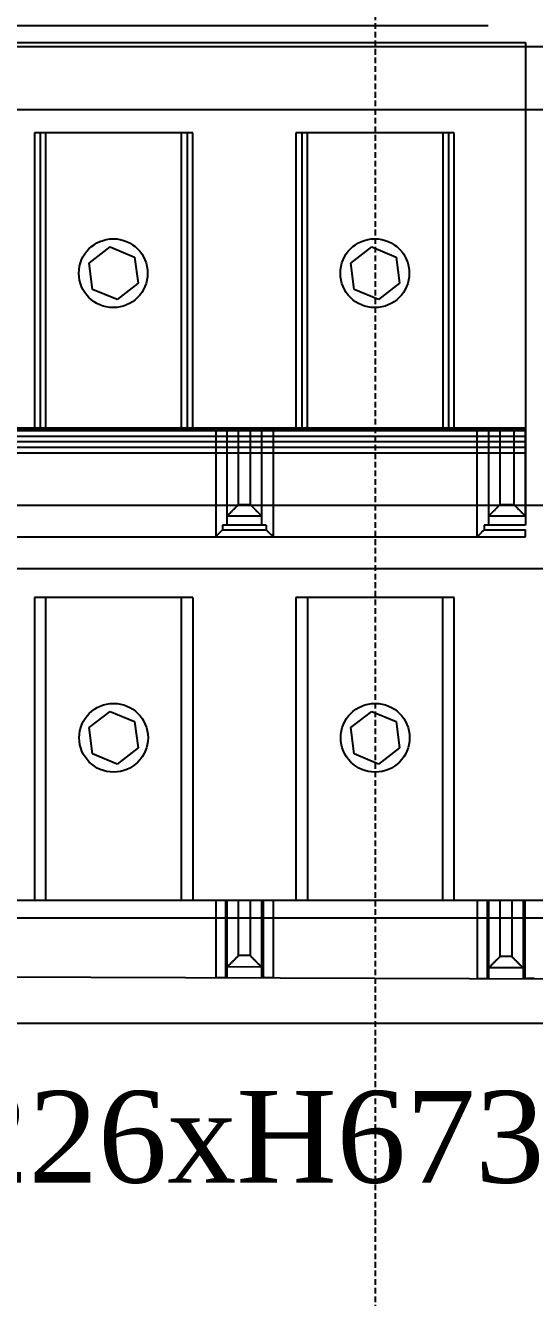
# Model space of a CAD drawing. Extents: x 0 to 226, y 0 to 690.
# Drawn here: x 82.5 to 126.9, y 110.2 to 221.1 of the extents above; entities that cross this region are included whole.
import ezdxf

# ---------------------------------------------------------------- set-up
doc = ezdxf.new("R2010")
doc.units = 0
doc.linetypes.add('DASHED', pattern=[0.75, 0.5, -0.25])
doc.layers.add('-15N-THT. THIẾT BỊ ĐÓNG MỞ', color=40, linetype='CONTINUOUS')
doc.styles.add('- 04.0', font='times.ttf', dxfattribs={"height": 4})

# ---------------------------------------------------------------- blocks, each defined once
blk = doc.blocks.new('06 - N - SC VSD ATV630D30~D45N4')
at = {"layer": '-15N-THT. THIẾT BỊ ĐÓNG MỞ', "color": 6, "linetype": 'DASHED'}
blk.add_line((0, 344.65), (0, -344.65), dxfattribs=at)
at = {"layer": '-15N-THT. THIẾT BỊ ĐÓNG MỞ'}
for p, q in [((-83.88, -123.55), (9.84, -123.55)), ((9.84, -123.55), (9.84, -123.55)), ((-81.45, -125.05), (13.1, -125.05)), ((13.1, -125.05), (13.1, -167.12)), ((13.1, -125.05), (13.1, -125.05)), ((75.49, -125.41), (-75.5, -125.41)), ((-75.5, -130.89), (75.49, -130.89)), ((-15.9, -132.92), (-29.7, -132.92)), ((-29.7, -132.92), (-29.7, -132.92)), ((-29.7, -132.92), (-29.7, -158.72)), ((-29.2, -132.92), (-29.2, -158.72)), ((-28.7, -158.72), (-28.7, -132.92)), ((-16.9, -132.92), (-16.9, -158.72)), ((-16.4, -132.92), (-16.4, -158.72)), ((-15.9, -132.92), (-15.9, -132.92)), ((-15.9, -158.72), (-15.9, -132.92)), ((-6.9, -132.92), (-6.9, -158.72)), ((6.9, -132.92), (-6.9, -132.92)), ((-6.9, -132.92), (-6.9, -132.92)), ((-6.4, -132.92), (-6.4, -158.72)), ((-5.9, -158.72), (-5.9, -132.92)), ((5.9, -132.92), (5.9, -158.72)), ((6.4, -132.92), (6.4, -158.72)), ((6.9, -132.92), (6.9, -132.92)), ((6.9, -158.72), (6.9, -132.92)), ((-24.93, -144.27), (-23.1, -142.86)), ((-23.1, -142.86), (-20.97, -143.74)), ((-23.1, -142.86), (-23.1, -142.86)), ((-2.13, -144.27), (-0.3, -142.86)), ((-0.3, -142.86), (1.83, -143.74)), ((-0.3, -142.86), (-0.3, -142.86)), ((-20.97, -143.74), (-20.67, -146.03)), ((-20.97, -143.74), (-20.97, -143.74)), ((1.83, -143.74), (2.13, -146.03)), ((1.83, -143.74), (1.83, -143.74)), ((-25.83, -145.15), (-25.83, -145.15)), ((-24.93, -144.27), (-24.93, -144.27)), ((-24.63, -146.56), (-24.93, -144.27)), ((-19.83, -145.15), (-19.83, -145.15)), ((-3.03, -145.15), (-3.03, -145.15)), ((-2.13, -144.27), (-2.13, -144.27)), ((-1.83, -146.56), (-2.13, -144.27)), ((2.97, -145.15), (2.97, -145.15)), ((-20.67, -146.03), (-22.5, -147.44)), ((-20.67, -146.03), (-20.67, -146.03)), ((2.13, -146.03), (0.3, -147.44)), ((2.13, -146.03), (2.13, -146.03)), ((-24.63, -146.56), (-24.63, -146.56)), ((-22.5, -147.44), (-24.63, -146.56)), ((-22.5, -147.44), (-22.5, -147.44)), ((-1.83, -146.56), (-1.83, -146.56)), ((0.3, -147.44), (-1.83, -146.56)), ((0.3, -147.44), (0.3, -147.44)), ((13.1, -158.65), (-81.45, -158.65)), ((-81.45, -158.72), (13.08, -158.72)), ((-81.45, -158.85), (13.1, -158.85)), ((-81.45, -159.35), (13.1, -159.35)), ((-29.7, -158.72), (-29.7, -158.72)), ((-15.9, -158.72), (-15.9, -158.72)), ((-13.9, -158.72), (-13.9, -168.12)), ((-12.9, -167.12), (-12.9, -158.72)), ((-12.9, -158.72), (-12.9, -158.72)), ((-11.9, -165.31), (-11.9, -158.72)), ((-10.9, -158.72), (-10.9, -165.31)), ((-9.9, -158.72), (-9.9, -167.12)), ((-9.9, -158.72), (-9.9, -158.72)), ((-8.9, -158.72), (-8.9, -168.12)), ((-6.9, -158.72), (-6.9, -158.72)), ((6.9, -158.72), (6.9, -158.72)), ((8.9, -168.12), (8.9, -158.72)), ((9.9, -167.12), (9.9, -158.72)), ((9.9, -158.72), (9.9, -158.72)), ((10.9, -165.31), (10.9, -158.72)), ((12.08, -158.72), (12.08, -165.31)), ((13.08, -158.72), (13.08, -158.72)), ((13.08, -158.72), (13.08, -166.31)), ((13.1, -159.65), (13.08, -159.65)), ((13.1, -158.65), (13.1, -158.65)), ((13.1, -158.85), (13.1, -158.85)), ((13.1, -159.85), (-81.45, -159.85)), ((13.1, -160.35), (-81.45, -160.35)), ((13.1, -159.85), (13.1, -159.85)), ((13.1, -160.85), (-81.45, -160.85)), ((13.1, -160.85), (13.1, -160.85)), ((75.49, -165.41), (-75.5, -165.41)), ((-12.89, -166.31), (-12.9, -166.31)), ((-12.9, -166.31), (-9.9, -166.31)), ((-12.9, -166.31), (-12.9, -166.31)), ((-12.9, -166.31), (-12.9, -166.31)), ((-12.9, -166.31), (-12.9, -166.31)), ((-12.9, -166.31), (-12.9, -166.31)), ((-12.9, -166.31), (-12.9, -166.31)), ((-12.9, -166.31), (-12.9, -166.31)), ((-12.87, -166.28), (-12.89, -166.3)), ((-12.89, -166.3), (-12.89, -166.31)), ((-12.85, -166.26), (-12.87, -166.28)), ((-12.83, -166.24), (-12.85, -166.26)), ((-12.81, -166.22), (-12.83, -166.24)), ((-12.78, -166.19), (-12.81, -166.22)), ((-12.75, -166.16), (-12.78, -166.19)), ((-12.71, -166.12), (-12.75, -166.16)), ((-12.68, -166.09), (-12.71, -166.12)), ((-12.64, -166.05), (-12.68, -166.09)), ((-12.6, -166.01), (-12.64, -166.05)), ((-12.56, -165.97), (-12.6, -166.01)), ((-12.51, -165.93), (-12.56, -165.97)), ((-12.47, -165.88), (-12.51, -165.93)), ((-12.43, -165.84), (-12.47, -165.88)), ((-12.38, -165.79), (-12.43, -165.84)), ((-12.33, -165.75), (-12.38, -165.79)), ((-12.29, -165.7), (-12.33, -165.75)), ((-12.24, -165.65), (-12.29, -165.7)), ((-12.19, -165.6), (-12.24, -165.65)), ((-12.14, -165.56), (-12.19, -165.6)), ((-12.1, -165.51), (-12.14, -165.56)), ((-12.05, -165.46), (-12.1, -165.51)), ((-12, -165.41), (-12.05, -165.46)), ((-11.95, -165.36), (-12, -165.41)), ((-11.9, -165.31), (-11.95, -165.36)), ((-11.9, -165.31), (-10.9, -165.31)), ((-10.9, -165.31), (-10.85, -165.36)), ((-10.85, -165.36), (-10.8, -165.41)), ((-10.8, -165.41), (-10.75, -165.46)), ((-10.75, -165.46), (-10.7, -165.51)), ((-10.7, -165.51), (-10.65, -165.56)), ((-10.65, -165.56), (-10.6, -165.61)), ((-10.6, -165.61), (-10.55, -165.66)), ((-10.55, -165.66), (-10.5, -165.71)), ((-10.5, -165.71), (-10.45, -165.76)), ((-10.45, -165.76), (-10.4, -165.81)), ((-10.4, -165.81), (-10.36, -165.86)), ((-10.36, -165.86), (-10.31, -165.9)), ((-10.31, -165.9), (-10.26, -165.95)), ((-10.26, -165.95), (-10.22, -165.99)), ((-10.22, -165.99), (-10.18, -166.03)), ((-10.18, -166.03), (-10.14, -166.07)), ((-10.14, -166.07), (-10.1, -166.11)), ((-10.1, -166.11), (-10.06, -166.15)), ((-10.06, -166.15), (-10.03, -166.18)), ((-10.03, -166.18), (-10, -166.21)), ((-10, -166.21), (-9.97, -166.24)), ((-9.97, -166.24), (-9.95, -166.26)), ((-9.95, -166.26), (-9.93, -166.28)), ((-9.93, -166.28), (-9.92, -166.3)), ((-9.92, -166.3), (-9.91, -166.31)), ((-9.91, -166.31), (-9.9, -166.31)), ((-9.9, -166.31), (-9.9, -166.31)), ((-9.9, -166.31), (-9.9, -166.31)), ((-9.9, -166.31), (-9.9, -166.31)), ((-9.9, -166.31), (-9.9, -166.31)), ((-9.9, -166.31), (-9.9, -166.31)), ((-9.9, -166.31), (-9.9, -166.31)), ((-9.9, -166.31), (-9.9, -166.31)), ((9.91, -166.31), (9.9, -166.31)), ((9.9, -166.31), (13.1, -166.31)), ((9.9, -166.31), (9.9, -166.31)), ((9.9, -166.31), (9.9, -166.31)), ((9.9, -166.31), (9.9, -166.31)), ((9.9, -166.31), (9.9, -166.31)), ((9.9, -166.31), (9.9, -166.31)), ((9.9, -166.31), (9.9, -166.31)), ((9.92, -166.3), (9.91, -166.31)), ((9.93, -166.28), (9.92, -166.3)), ((9.95, -166.26), (9.93, -166.28)), ((9.97, -166.24), (9.95, -166.26)), ((10, -166.21), (9.97, -166.24)), ((10.03, -166.18), (10, -166.21)), ((10.06, -166.15), (10.03, -166.18)), ((10.1, -166.11), (10.06, -166.15)), ((10.14, -166.07), (10.1, -166.11)), ((10.18, -166.03), (10.14, -166.07)), ((10.22, -165.99), (10.18, -166.03)), ((10.26, -165.95), (10.22, -165.99)), ((10.31, -165.9), (10.26, -165.95)), ((10.36, -165.86), (10.31, -165.9)), ((10.4, -165.81), (10.36, -165.86)), ((10.45, -165.76), (10.4, -165.81)), ((10.5, -165.71), (10.45, -165.76)), ((10.55, -165.66), (10.5, -165.71)), ((10.6, -165.61), (10.55, -165.66)), ((10.65, -165.56), (10.6, -165.61)), ((10.7, -165.51), (10.65, -165.56)), ((10.75, -165.46), (10.7, -165.51)), ((10.8, -165.41), (10.75, -165.46)), ((10.85, -165.36), (10.8, -165.41)), ((10.9, -165.31), (10.85, -165.36)), ((10.9, -165.31), (12.08, -165.31)), ((12.08, -165.31), (12.13, -165.36)), ((12.13, -165.36), (12.18, -165.41)), ((12.18, -165.41), (12.23, -165.46)), ((12.23, -165.46), (12.28, -165.51)), ((12.28, -165.51), (12.33, -165.56)), ((12.33, -165.56), (12.37, -165.6)), ((12.37, -165.6), (12.42, -165.65)), ((12.42, -165.65), (12.47, -165.7)), ((12.47, -165.7), (12.52, -165.75)), ((12.52, -165.75), (12.56, -165.79)), ((12.56, -165.79), (12.61, -165.84)), ((12.61, -165.84), (12.65, -165.88)), ((12.65, -165.88), (12.7, -165.93)), ((12.7, -165.93), (12.74, -165.97)), ((12.74, -165.97), (12.78, -166.01)), ((12.78, -166.01), (12.82, -166.05)), ((12.82, -166.05), (12.86, -166.09)), ((12.86, -166.09), (12.9, -166.12)), ((12.9, -166.12), (12.93, -166.16)), ((12.93, -166.16), (12.96, -166.19)), ((12.96, -166.19), (12.99, -166.22)), ((12.99, -166.22), (13.01, -166.24)), ((13.01, -166.24), (13.04, -166.26)), ((13.04, -166.26), (13.05, -166.28)), ((13.05, -166.28), (13.07, -166.3)), ((13.07, -166.3), (13.08, -166.31)), ((13.08, -165.31), (13.1, -165.31)), ((13.08, -166.31), (13.08, -166.31)), ((-9.5, -167.12), (-13.3, -167.12)), ((-13.3, -167.12), (-13.3, -167.52)), ((-12.9, -167.12), (-12.9, -167.12)), ((-12.9, -167.12), (-12.9, -167.12)), ((-12.9, -167.12), (-12.9, -167.12)), ((-12.9, -167.12), (-12.9, -167.12)), ((-12.9, -167.12), (-12.9, -167.12)), ((-12.9, -167.12), (-12.9, -167.12)), ((-12.9, -167.12), (-12.9, -167.12)), ((-9.9, -167.12), (-9.9, -167.12)), ((-9.9, -167.12), (-9.9, -167.12)), ((-9.9, -167.12), (-9.9, -167.12)), ((-9.9, -167.12), (-9.9, -167.12)), ((-9.9, -167.12), (-9.9, -167.12)), ((-9.9, -167.12), (-9.9, -167.12)), ((-9.9, -167.12), (-9.9, -167.12)), ((-9.5, -167.12), (-9.5, -167.52)), ((13.1, -167.12), (9.5, -167.12)), ((9.5, -167.12), (9.5, -167.52)), ((9.9, -167.12), (9.9, -167.12)), ((9.9, -167.12), (9.9, -167.12)), ((9.9, -167.12), (9.9, -167.12)), ((9.9, -167.12), (9.9, -167.12)), ((9.9, -167.12), (9.9, -167.12)), ((9.9, -167.12), (9.9, -167.12)), ((9.9, -167.12), (9.9, -167.12)), ((13.1, -167.12), (13.1, -167.12)), ((-81.9, -168.12), (13.1, -168.12)), ((-13.9, -168.12), (-13.84, -168.06)), ((-13.84, -168.06), (-13.79, -168)), ((-13.79, -168), (-13.73, -167.95)), ((-13.73, -167.95), (-13.67, -167.89)), ((-13.67, -167.89), (-13.62, -167.83)), ((-13.62, -167.83), (-13.56, -167.78)), ((-13.56, -167.78), (-13.51, -167.72)), ((-13.51, -167.72), (-13.46, -167.67)), ((-13.46, -167.67), (-13.4, -167.62)), ((-13.4, -167.62), (-13.35, -167.57)), ((-13.35, -167.57), (-13.3, -167.52)), ((-13.3, -167.52), (-9.5, -167.52)), ((-9.45, -167.57), (-9.5, -167.52)), ((-9.4, -167.62), (-9.45, -167.57)), ((-9.34, -167.67), (-9.4, -167.62)), ((-9.29, -167.72), (-9.34, -167.67)), ((-9.24, -167.78), (-9.29, -167.72)), ((-9.18, -167.83), (-9.24, -167.78)), ((-9.13, -167.89), (-9.18, -167.83)), ((-9.07, -167.95), (-9.13, -167.89)), ((-9.01, -168), (-9.07, -167.95)), ((-8.96, -168.06), (-9.01, -168)), ((-8.9, -168.12), (-8.96, -168.06)), ((8.9, -168.12), (8.96, -168.06)), ((8.96, -168.06), (9.01, -168)), ((9.01, -168), (9.07, -167.95)), ((9.07, -167.95), (9.13, -167.89)), ((9.13, -167.89), (9.18, -167.83)), ((9.18, -167.83), (9.24, -167.78)), ((9.24, -167.78), (9.29, -167.72)), ((9.29, -167.72), (9.34, -167.67)), ((9.34, -167.67), (9.4, -167.62)), ((9.4, -167.62), (9.45, -167.57)), ((9.45, -167.57), (9.5, -167.52)), ((9.5, -167.52), (13.1, -167.52)), ((13.1, -168.12), (13.1, -167.52)), ((13.1, -168.12), (13.1, -168.12)), ((-75.5, -170.89), (75.49, -170.89)), ((-15.9, -173.43), (-29.7, -173.43)), ((-29.7, -173.43), (-29.7, -173.43)), ((-29.7, -173.43), (-29.7, -199.83)), ((-28.7, -199.83), (-28.7, -173.43)), ((-16.9, -173.43), (-16.9, -199.83)), ((-15.9, -173.43), (-15.9, -173.43)), ((-15.9, -173.43), (-15.9, -199.83)), ((6.9, -173.43), (-6.9, -173.43)), ((-6.9, -173.43), (-6.9, -173.43)), ((-6.9, -173.43), (-6.9, -199.83)), ((-5.9, -173.43), (-5.9, -199.83)), ((5.9, -199.83), (5.9, -173.43)), ((6.9, -173.43), (6.9, -173.43)), ((6.9, -199.83), (6.9, -173.43)), ((-24.93, -184.77), (-23.1, -183.36)), ((-23.1, -183.36), (-20.97, -184.24)), ((-23.1, -183.36), (-23.1, -183.36)), ((-2.13, -184.77), (-0.3, -183.36)), ((-0.3, -183.36), (1.83, -184.24)), ((-0.3, -183.36), (-0.3, -183.36)), ((-24.93, -184.77), (-24.93, -184.77)), ((-24.63, -187.06), (-24.93, -184.77)), ((-20.97, -184.24), (-20.67, -186.53)), ((-20.97, -184.24), (-20.97, -184.24)), ((-2.13, -184.77), (-2.13, -184.77)), ((-1.83, -187.06), (-2.13, -184.77)), ((1.83, -184.24), (2.13, -186.53)), ((1.83, -184.24), (1.83, -184.24)), ((-25.8, -185.65), (-25.8, -185.65)), ((-19.8, -185.65), (-19.8, -185.65)), ((-3, -185.65), (-3, -185.65)), ((3, -185.65), (3, -185.65)), ((-24.63, -187.06), (-24.63, -187.06)), ((-22.5, -187.94), (-24.63, -187.06)), ((-20.67, -186.53), (-22.5, -187.94)), ((-20.67, -186.53), (-20.67, -186.53)), ((-1.83, -187.06), (-1.83, -187.06)), ((0.3, -187.94), (-1.83, -187.06)), ((2.13, -186.53), (0.3, -187.94)), ((2.13, -186.53), (2.13, -186.53)), ((-22.5, -187.94), (-22.5, -187.94)), ((0.3, -187.94), (0.3, -187.94)), ((81.29, -199.83), (-81.3, -199.83)), ((-29.7, -199.83), (-29.7, -199.83)), ((-15.9, -199.83), (-15.9, -199.83)), ((-13.9, -199.83), (-13.9, -206.56)), ((-13.04, -199.83), (-13.04, -206.55)), ((-12.9, -206.53), (-12.9, -199.83)), ((-12.9, -199.83), (-12.9, -199.83)), ((-11.9, -204.64), (-11.9, -199.83)), ((-10.9, -199.83), (-10.9, -204.64)), ((-9.9, -199.83), (-9.9, -206.54)), ((-9.9, -199.83), (-9.9, -199.83)), ((-9.76, -199.83), (-9.76, -206.56)), ((-8.9, -199.83), (-8.9, -206.58)), ((-6.9, -199.83), (-6.9, -199.83)), ((6.9, -199.83), (6.9, -199.83)), ((8.9, -199.83), (8.9, -206.64)), ((9.76, -199.83), (9.76, -206.62)), ((9.9, -206.61), (9.9, -199.83)), ((9.9, -199.83), (9.9, -199.83)), ((10.9, -204.71), (10.9, -199.83)), ((11.9, -199.83), (11.9, -204.71)), ((12.9, -199.83), (12.9, -206.62)), ((12.9, -199.83), (12.9, -199.83)), ((13.04, -199.83), (13.04, -206.63)), ((-83.47, -201.35), (84.28, -201.35)), ((-12.43, -205.16), (-12.47, -205.21)), ((-12.38, -205.12), (-12.43, -205.16)), ((-12.33, -205.07), (-12.38, -205.12)), ((-12.29, -205.02), (-12.33, -205.07)), ((-12.24, -204.98), (-12.29, -205.02)), ((-12.19, -204.93), (-12.24, -204.98)), ((-12.14, -204.88), (-12.19, -204.93)), ((-12.1, -204.83), (-12.14, -204.88)), ((-12.05, -204.78), (-12.1, -204.83)), ((-12, -204.74), (-12.05, -204.78)), ((-11.95, -204.69), (-12, -204.74)), ((-11.9, -204.64), (-11.95, -204.69)), ((-10.9, -204.64), (-11.9, -204.64)), ((-10.9, -204.64), (-10.85, -204.69)), ((-10.85, -204.69), (-10.8, -204.74)), ((-10.8, -204.74), (-10.75, -204.79)), ((-10.75, -204.79), (-10.7, -204.84)), ((-10.7, -204.84), (-10.65, -204.9)), ((-10.65, -204.9), (-10.6, -204.95)), ((-10.6, -204.95), (-10.55, -204.99)), ((-10.55, -204.99), (-10.5, -205.04)), ((-10.5, -205.04), (-10.45, -205.09)), ((-10.45, -205.09), (-10.4, -205.14)), ((-10.4, -205.14), (-10.36, -205.19)), ((10.47, -205.14), (10.42, -205.19)), ((10.51, -205.1), (10.47, -205.14)), ((10.56, -205.05), (10.51, -205.1)), ((10.61, -205), (10.56, -205.05)), ((10.66, -204.95), (10.61, -205)), ((10.7, -204.91), (10.66, -204.95)), ((10.75, -204.86), (10.7, -204.91)), ((10.8, -204.81), (10.75, -204.86)), ((10.85, -204.76), (10.8, -204.81)), ((10.9, -204.71), (10.85, -204.76)), ((11.9, -204.71), (10.9, -204.71)), ((11.9, -204.71), (11.95, -204.77)), ((11.95, -204.77), (12, -204.82)), ((12, -204.82), (12.05, -204.87)), ((12.05, -204.87), (12.1, -204.92)), ((12.1, -204.92), (12.15, -204.97)), ((12.15, -204.97), (12.2, -205.02)), ((12.2, -205.02), (12.25, -205.07)), ((12.25, -205.07), (12.3, -205.12)), ((12.3, -205.12), (12.35, -205.17)), ((12.35, -205.17), (12.4, -205.21)), ((-12.89, -205.63), (-12.9, -205.63)), ((-9.9, -205.64), (-12.9, -205.63)), ((-12.9, -205.63), (-12.9, -205.63)), ((-12.9, -205.63), (-12.9, -205.63)), ((-12.9, -205.63), (-12.9, -205.63)), ((-12.9, -205.63), (-12.9, -205.63)), ((-12.9, -205.63), (-12.9, -205.63)), ((-12.9, -205.63), (-12.9, -205.63)), ((-12.9, -205.63), (-12.9, -205.63)), ((-12.87, -205.61), (-12.89, -205.62)), ((-12.89, -205.62), (-12.89, -205.63)), ((-12.85, -205.59), (-12.87, -205.61)), ((-12.83, -205.57), (-12.85, -205.59)), ((-12.81, -205.54), (-12.83, -205.57)), ((-12.78, -205.51), (-12.81, -205.54)), ((-12.75, -205.48), (-12.78, -205.51)), ((-12.71, -205.45), (-12.75, -205.48)), ((-12.68, -205.41), (-12.71, -205.45)), ((-12.64, -205.37), (-12.68, -205.41)), ((-12.6, -205.33), (-12.64, -205.37)), ((-12.56, -205.29), (-12.6, -205.33)), ((-12.51, -205.25), (-12.56, -205.29)), ((-12.47, -205.21), (-12.51, -205.25)), ((-10.36, -205.19), (-10.31, -205.23)), ((-10.31, -205.23), (-10.27, -205.28)), ((-10.27, -205.28), (-10.22, -205.32)), ((-10.22, -205.32), (-10.18, -205.36)), ((-10.18, -205.36), (-10.14, -205.4)), ((-10.14, -205.4), (-10.1, -205.44)), ((-10.1, -205.44), (-10.06, -205.48)), ((-10.06, -205.48), (-10.03, -205.51)), ((-10.03, -205.51), (-10, -205.54)), ((-10, -205.54), (-9.97, -205.57)), ((-9.97, -205.57), (-9.95, -205.59)), ((-9.95, -205.59), (-9.93, -205.61)), ((-9.93, -205.61), (-9.92, -205.63)), ((-9.92, -205.63), (-9.91, -205.64)), ((-9.91, -205.64), (-9.9, -205.64)), ((-9.9, -205.64), (-9.9, -205.64)), ((-9.9, -205.64), (-9.9, -205.64)), ((-9.9, -205.64), (-9.9, -205.64)), ((-9.9, -205.64), (-9.9, -205.64)), ((-9.9, -205.64), (-9.9, -205.64)), ((-9.9, -205.64), (-9.9, -205.64)), ((-9.9, -205.64), (-9.9, -205.64)), ((9.91, -205.7), (9.9, -205.71)), ((12.9, -205.72), (9.9, -205.71)), ((9.9, -205.71), (9.9, -205.71)), ((9.9, -205.71), (9.9, -205.71)), ((9.9, -205.71), (9.9, -205.71)), ((9.9, -205.71), (9.9, -205.71)), ((9.9, -205.71), (9.9, -205.71)), ((9.9, -205.71), (9.9, -205.71)), ((9.9, -205.71), (9.9, -205.71)), ((9.93, -205.68), (9.91, -205.69)), ((9.91, -205.69), (9.91, -205.7)), ((9.95, -205.66), (9.93, -205.68)), ((9.97, -205.64), (9.95, -205.66)), ((9.99, -205.61), (9.97, -205.64)), ((10.02, -205.59), (9.99, -205.61)), ((10.05, -205.55), (10.02, -205.59)), ((10.09, -205.52), (10.05, -205.55)), ((10.12, -205.48), (10.09, -205.52)), ((10.16, -205.45), (10.12, -205.48)), ((10.2, -205.41), (10.16, -205.45)), ((10.24, -205.36), (10.2, -205.41)), ((10.29, -205.32), (10.24, -205.36)), ((10.33, -205.28), (10.29, -205.32)), ((10.37, -205.23), (10.33, -205.28)), ((10.42, -205.19), (10.37, -205.23)), ((12.4, -205.21), (12.44, -205.26)), ((12.44, -205.26), (12.49, -205.31)), ((12.49, -205.31), (12.53, -205.35)), ((12.53, -205.35), (12.58, -205.39)), ((12.58, -205.39), (12.62, -205.44)), ((12.62, -205.44), (12.66, -205.48)), ((12.66, -205.48), (12.7, -205.52)), ((12.7, -205.52), (12.74, -205.55)), ((12.74, -205.55), (12.77, -205.59)), ((12.77, -205.59), (12.8, -205.62)), ((12.8, -205.62), (12.83, -205.64)), ((12.83, -205.64), (12.85, -205.67)), ((12.85, -205.67), (12.87, -205.69)), ((12.87, -205.69), (12.88, -205.7)), ((12.88, -205.7), (12.89, -205.71)), ((12.89, -205.71), (12.9, -205.72)), ((12.9, -205.72), (12.9, -205.72)), ((12.9, -205.72), (12.9, -205.72)), ((12.9, -205.72), (12.9, -205.72)), ((12.9, -205.72), (12.9, -205.72)), ((12.9, -205.72), (12.9, -205.72)), ((12.9, -205.72), (12.9, -205.72)), ((12.9, -205.72), (12.9, -205.72)), ((-83.49, -206.34), (101.09, -206.93)), ((-13.9, -206.56), (-13.85, -206.56)), ((-13.85, -206.56), (-13.79, -206.56)), ((-13.79, -206.56), (-13.74, -206.56)), ((-13.74, -206.56), (-13.68, -206.56)), ((-13.68, -206.56), (-13.63, -206.56)), ((-13.63, -206.56), (-13.58, -206.56)), ((-13.58, -206.56), (-13.53, -206.56)), ((-13.53, -206.56), (-13.48, -206.56)), ((-13.48, -206.56), (-13.43, -206.56)), ((-13.43, -206.56), (-13.38, -206.56)), ((-13.38, -206.56), (-13.34, -206.56)), ((-13.34, -206.56), (-13.29, -206.56)), ((-13.29, -206.56), (-13.25, -206.56)), ((-13.25, -206.56), (-13.21, -206.56)), ((-13.21, -206.56), (-13.17, -206.56)), ((-13.17, -206.56), (-13.13, -206.55)), ((-13.13, -206.55), (-13.1, -206.55)), ((-13.1, -206.55), (-13.07, -206.55)), ((-13.07, -206.55), (-13.04, -206.55)), ((-13.04, -206.55), (-13.02, -206.55)), ((-13.02, -206.55), (-12.99, -206.55)), ((-12.99, -206.55), (-12.97, -206.55)), ((-12.97, -206.55), (-12.96, -206.54)), ((-12.96, -206.54), (-12.94, -206.54)), ((-12.94, -206.54), (-12.93, -206.54)), ((-12.93, -206.54), (-12.92, -206.54)), ((-12.92, -206.54), (-12.91, -206.54)), ((-12.91, -206.54), (-12.9, -206.54)), ((-12.9, -206.54), (-12.9, -206.53)), ((-12.9, -206.53), (-12.9, -206.53)), ((-9.9, -206.55), (-9.9, -206.54)), ((-9.9, -206.54), (-9.9, -206.54)), ((-9.89, -206.55), (-9.9, -206.55)), ((-9.88, -206.55), (-9.89, -206.55)), ((-9.87, -206.55), (-9.88, -206.55)), ((-9.86, -206.55), (-9.87, -206.55)), ((-9.84, -206.55), (-9.86, -206.55)), ((-9.83, -206.56), (-9.84, -206.55)), ((-9.81, -206.56), (-9.83, -206.56)), ((-9.78, -206.56), (-9.81, -206.56)), ((-9.76, -206.56), (-9.78, -206.56)), ((-9.73, -206.56), (-9.76, -206.56)), ((-9.7, -206.56), (-9.73, -206.56)), ((-9.67, -206.56), (-9.7, -206.56)), ((-9.63, -206.57), (-9.67, -206.56)), ((-9.59, -206.57), (-9.63, -206.57)), ((-9.55, -206.57), (-9.59, -206.57)), ((-9.51, -206.57), (-9.55, -206.57)), ((-9.47, -206.57), (-9.51, -206.57)), ((-9.42, -206.57), (-9.47, -206.57)), ((-9.37, -206.57), (-9.42, -206.57)), ((-9.32, -206.58), (-9.37, -206.57)), ((-9.27, -206.58), (-9.32, -206.58)), ((-9.22, -206.58), (-9.27, -206.58)), ((-9.17, -206.58), (-9.22, -206.58)), ((-9.12, -206.58), (-9.17, -206.58)), ((-9.06, -206.58), (-9.12, -206.58)), ((-9.01, -206.58), (-9.06, -206.58)), ((-8.95, -206.58), (-9.01, -206.58)), ((-8.9, -206.58), (-8.95, -206.58)), ((8.9, -206.64), (8.96, -206.64)), ((8.96, -206.64), (9.02, -206.64)), ((9.02, -206.64), (9.07, -206.64)), ((9.07, -206.64), (9.13, -206.64)), ((9.13, -206.64), (9.18, -206.64)), ((9.18, -206.64), (9.24, -206.64)), ((9.24, -206.64), (9.29, -206.64)), ((9.29, -206.64), (9.34, -206.64)), ((9.34, -206.64), (9.4, -206.63)), ((9.4, -206.63), (9.44, -206.63)), ((9.44, -206.63), (9.49, -206.63)), ((9.49, -206.63), (9.54, -206.63)), ((9.54, -206.63), (9.58, -206.63)), ((9.58, -206.63), (9.62, -206.63)), ((9.62, -206.63), (9.66, -206.63)), ((9.66, -206.63), (9.7, -206.63)), ((9.7, -206.63), (9.73, -206.62)), ((9.73, -206.62), (9.76, -206.62)), ((9.76, -206.62), (9.78, -206.62)), ((9.78, -206.62), (9.81, -206.62)), ((9.81, -206.62), (9.83, -206.62)), ((9.83, -206.62), (9.84, -206.62)), ((9.84, -206.62), (9.86, -206.62)), ((9.86, -206.62), (9.87, -206.61)), ((9.87, -206.61), (9.88, -206.61)), ((9.88, -206.61), (9.89, -206.61)), ((9.89, -206.61), (9.9, -206.61)), ((9.9, -206.61), (9.9, -206.61)), ((9.9, -206.61), (9.9, -206.61)), ((12.91, -206.62), (12.9, -206.62)), ((12.9, -206.62), (12.9, -206.62)), ((12.9, -206.62), (12.9, -206.62)), ((12.92, -206.62), (12.91, -206.62)), ((12.93, -206.62), (12.92, -206.62)), ((12.94, -206.63), (12.93, -206.62)), ((12.96, -206.63), (12.94, -206.63)), ((12.97, -206.63), (12.96, -206.63)), ((12.99, -206.63), (12.97, -206.63)), ((13.02, -206.63), (12.99, -206.63)), ((13.04, -206.63), (13.02, -206.63)), ((13.07, -206.64), (13.04, -206.63)), ((13.1, -206.64), (13.07, -206.64)), ((13.13, -206.64), (13.1, -206.64)), ((13.17, -206.64), (13.13, -206.64)), ((13.21, -206.64), (13.17, -206.64)), ((13.25, -206.64), (13.21, -206.64)), ((13.29, -206.64), (13.25, -206.64)), ((13.33, -206.65), (13.29, -206.64)), ((13.38, -206.65), (13.33, -206.65)), ((13.43, -206.65), (13.38, -206.65)), ((13.48, -206.65), (13.43, -206.65)), ((13.53, -206.65), (13.48, -206.65)), ((13.58, -206.65), (13.53, -206.65)), ((13.63, -206.65), (13.58, -206.65)), ((13.68, -206.65), (13.63, -206.65)), ((13.74, -206.65), (13.68, -206.65)), ((13.79, -206.65), (13.74, -206.65)), ((13.85, -206.65), (13.79, -206.65)), ((13.9, -206.65), (13.85, -206.65)), ((-83.5, -210.53), (101.09, -210.53))]:
    blk.add_line(p, q, dxfattribs=at)
for centre in [(-22.83, -145.15), (-0.03, -145.15), (-22.8, -185.65), (0, -185.65)]:
    blk.add_circle(centre, 3, dxfattribs=at)
at = {"layer": '-15N-THT. THIẾT BỊ ĐÓNG MỞ', "color": 3, "insert": (0, -220.53), "char_height": 8, "width": 47.4864, "attachment_point": 5, "style": '- 04.0'}
blk.add_mtext('W226xH673xD271', dxfattribs=at)

msp = doc.modelspace()

# ---------------------------------------------------------------- block references
msp.add_blockref('06 - N - SC VSD ATV630D30~D45N4', (113.01, 344.65))

doc.saveas('drawing.dxf')
